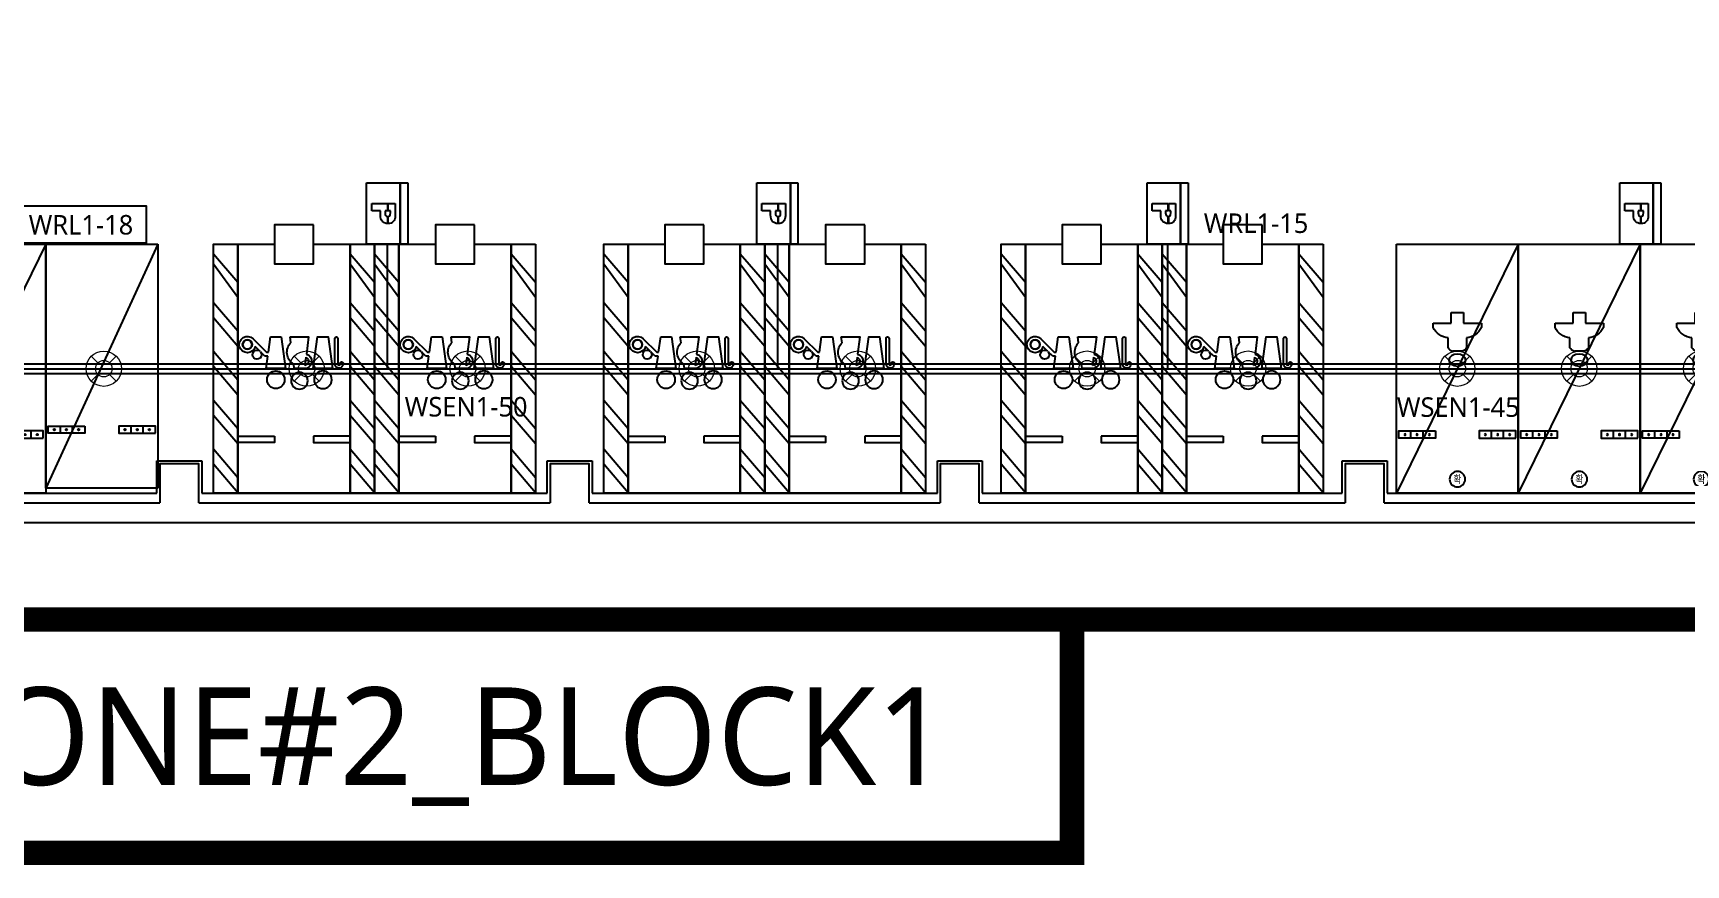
# Model space of a CAD drawing. Header units: millimetres. Extents: x -38475 to 94728, y -31127 to 90245.
# Drawn here: x 41875 to 75762, y -31127 to -14075 of the extents above; entities that cross this region are included whole.
import ezdxf
from ezdxf.enums import TextEntityAlignment as Align

# ---------------------------------------------------------------- set-up
doc = ezdxf.new("R2010")
doc.units = ezdxf.units.MM
doc.linetypes.add('AUDIT_D_080121100638-0', pattern=[0])
doc.linetypes.add('HIDDEN', pattern=[9.525, 6.35, -3.175])
for name, color, linetype in [('e-plan', 9, 'Continuous'), ('E-TEXT', 6, 'Continuous'), ('구역', 5, 'Continuous'), ('레이스웨이', 3, 'Continuous'), ('만공차등', 6, 'Continuous'), ('유도배선', 6, 'Continuous')]:
    doc.layers.add(name, color=color, linetype=linetype)
doc.layers.add('초음파센서', color=1, linetype='AUDIT_D_080121100638-0', lineweight=13)
doc.styles.add('1', font='malgun_0.ttf')
doc.styles.add('xr_plan$0$신화문자', font='malgun_0.ttf', dxfattribs={"width": 0.9})

# ---------------------------------------------------------------- blocks, each defined once
blk = doc.blocks.new('xr_plan$0$직각주차')
at = {"layer": 'e-plan'}
for p, q in [((2300, 5000), (0, 0)), ((0, 0), (0, 5000)), ((0, 5000), (2300, 5000)), ((2300, 5000), (2300, 0)), ((300, 1125), (300, 1275)), ((550, 1125), (550, 1275)), ((1750, 1125), (1750, 1275)), ((2000, 1125), (2000, 1275)), ((2300, 0), (0, 0))]:
    blk.add_line(p, q, dxfattribs=at)
for points in [[(800, 1275), (800, 1125), (50, 1125), (50, 1275)], [(2250, 1125), (2250, 1275), (1500, 1275), (1500, 1125)]]:
    blk.add_lwpolyline(points, close=True, dxfattribs=at)
for centre in [(175, 1200), (425, 1200), (675, 1200), (1625, 1200), (1875, 1200), (2125, 1200)]:
    blk.add_circle(centre, 15, dxfattribs=at)
blk = doc.blocks.new('xr_plan$0$확장형주차')
at = {"layer": 'e-plan', "linetype": 'Continuous'}
blk.add_line((2500, 5100), (0, 0), dxfattribs=at)
at = {"layer": 'e-plan'}
for p, q in [((0, 0), (0, 5100)), ((0, 5100), (2500, 5100)), ((2500, 5100), (2500, 0)), ((300, 1125), (300, 1275)), ((550, 1125), (550, 1275)), ((1950, 1125), (1950, 1275)), ((2200, 1125), (2200, 1275)), ((2500, 0), (0, 0))]:
    blk.add_line(p, q, dxfattribs=at)
for points in [[(800, 1275), (800, 1125), (50, 1125), (50, 1275)], [(2450, 1125), (2450, 1275), (1700, 1275), (1700, 1125)]]:
    blk.add_lwpolyline(points, close=True, dxfattribs=at)
for centre, radius in [((175, 1200), 15), ((425, 1200), 15), ((675, 1200), 15), ((1825, 1200), 15), ((2075, 1200), 15), ((2325, 1200), 15), ((1253, 285), 160)]:
    blk.add_circle(centre, radius, dxfattribs=at)
at = {"layer": 'e-plan', "style": 'xr_plan$0$신화문자', "width": 0.8}
blk.add_text('확', height=160, dxfattribs=at).set_placement((1253, 285), align=Align.MIDDLE_CENTER)
blk = doc.blocks.new('xr_plan$0$노유자주차-1')
at = {"layer": 'e-plan', "linetype": 'Continuous'}
for p, q in [((684, 2800), (100, 3300)), ((992, 2800), (308, 3300)), ((1684, 2800), (1100, 3300)), ((1992, 2800), (1408, 3300)), ((2684, 2800), (2100, 3300)), ((2992, 2800), (2408, 3300)), ((3684, 2800), (3100, 3300)), ((3992, 2800), (3408, 3300)), ((4684, 2800), (4100, 3300)), ((4992, 2800), (4408, 3300)), ((684, 0), (100, 500)), ((992, 0), (308, 500)), ((1684, 0), (1100, 500)), ((1992, 0), (1408, 500)), ((2684, 0), (2100, 500)), ((2992, 0), (2408, 500)), ((3684, 0), (3100, 500)), ((3992, 0), (3408, 500)), ((4684, 0), (4100, 500)), ((4992, 0), (4408, 500))]:
    blk.add_line(p, q, dxfattribs=at)
for points in [[(-100, 2800), (5000, 2800), (5000, 3300), (-100, 3300)], [(3835, 2050), (3965, 2050), (3965, 2800), (3835, 2800)], [(-500, 1250), (-500, 2050), (300, 2050), (300, 1250)], [(3835, 1250), (3965, 1250), (3965, 500), (3835, 500)], [(-100, 0), (5000, 0), (5000, 500), (-100, 500)]]:
    blk.add_lwpolyline(points, close=True, dxfattribs=at)
for points in [[(-100, 1250), (-100, 500), (5000, 500), (5000, 2800), (-100, 2800), (-100, 2050)], [(1837, 2490), (2109, 2212)], [(2090, 2350), (1997, 2445)], [(2109, 2175), (1800, 2132)], [(1800, 2132), (1800, 1913)], [(2193, 2245), (2105, 2335)], [(2109, 2212), (2109, 2175)], [(2193, 2187), (2193, 2245)], [(2449, 2222), (2193, 2187)], [(2449, 1823), (2449, 2222)], [(1800, 1913), (2449, 1823)], [(1800, 1730), (1800, 1350), (2150, 1397)], [(1918, 1714), (1800, 1730)], [(2217, 1406), (2382, 1427)], [(2449, 1436), (2449, 1644), (2355, 1656)], [(2193, 1222), (1800, 1167), (1800, 948), (2449, 858), (2449, 1257), (2193, 1222)]]:
    blk.add_lwpolyline(points, dxfattribs=at)
for points in [[(1997, 2445, 3.739536), (1837, 2490)], [(2105, 2335, 17.371912), (2090, 2350)]]:
    blk.add_lwpolyline(points, format="xyb", dxfattribs=at)
for points in [[(1956, 2510, 1), (1956, 2703, 1), (1956, 2510)], [(2676, 1842, 1), (2676, 2203, 1), (2676, 1842)], [(2676, 877, -1), (2676, 1238, -1), (2676, 877)], [(1821, 812, 0.6678), (1821, 750), (2356, 750, -0.962707), (2355, 704), (2329, 704, 0.714286), (2329, 643), (2355, 643, 0.962707), (2361, 812)]]:
    blk.add_lwpolyline(points, format="xyb", close=True, dxfattribs=at)
for centre, radius in [((1956, 2607), 96.3), ((2698, 1540), 171)]:
    blk.add_circle(centre, radius, dxfattribs=at)
for centre, radius, start, end in [((2114, 1513), 281, 30.7481, 134.215), ((2297, 1436), 152, 195.0369, 360), ((2297, 1436), 85.3, 201.0118, 354.0251)]:
    blk.add_arc(centre, radius, start, end, dxfattribs=at)
blk = doc.blocks.new('xr_plan$0$여성주차-2')
at = {"layer": 'e-plan', "linetype": 'Continuous'}
blk.add_line((2500, 0), (0, 5100), dxfattribs=at)
at = {"layer": 'e-plan'}
for p, q in [((0, 5100), (0, 0)), ((2500, 5100), (0, 5100)), ((2500, 0), (2500, 5100)), ((300, 3975), (300, 3825)), ((550, 3975), (550, 3825)), ((1950, 3975), (1950, 3825)), ((2200, 3975), (2200, 3825)), ((1060, 2120), (1060, 1916)), ((1342, 2194), (1158, 2194)), ((1440, 1916), (1440, 2120)), ((754, 1703), (754, 1619)), ((1746, 1619), (1746, 1703)), ((754, 1619), (1125, 1619)), ((1125, 1619), (1125, 1400)), ((1125, 1400), (1375, 1400)), ((1375, 1400), (1375, 1619)), ((1375, 1619), (1746, 1619)), ((0, 0), (2500, 0))]:
    blk.add_line(p, q, dxfattribs=at)
for points in [[(800, 3825), (800, 3975), (50, 3975), (50, 3825)], [(2450, 3975), (2450, 3825), (1700, 3825), (1700, 3975)]]:
    blk.add_lwpolyline(points, close=True, dxfattribs=at)
for centre, radius in [((1253, 4815), 160), ((175, 3900), 15), ((425, 3900), 15), ((675, 3900), 15), ((1825, 3900), 15), ((2075, 3900), 15), ((2325, 3900), 15)]:
    blk.add_circle(centre, radius, dxfattribs=at)
for centre, radius, start, end in [((1194, 2046), 153, 103.8552, 151.2189), ((1306, 2046), 153, 28.7811, 76.1448), ((1091, 1546), 372, 94.7213, 154.9439), ((1409, 1546), 372, 25.0561, 85.2787)]:
    blk.add_arc(centre, radius, start, end, dxfattribs=at)
blk.add_ellipse((1250, 2374), major_axis=(-173, 0), ratio=0.705472, start_param=1.570796326788607, end_param=7.853981633968193, dxfattribs=at)
at = {"layer": 'e-plan', "style": 'xr_plan$0$신화문자', "text_generation_flag": 4, "width": 0.8}
blk.add_text('확', height=160, dxfattribs=at).set_placement((1253, 4815), align=Align.MIDDLE_CENTER)
blk = doc.blocks.new('Xref-지하2층')
at = {"layer": 'e-plan', "linetype": 'Continuous'}
for p, q in [((47940, -11600), (47940, -10940)), ((47940, -10940), (48860, -10940)), ((48860, -10940), (48860, -11600)), ((55940, -11600), (55940, -10940)), ((55940, -10940), (56860, -10940)), ((56860, -10940), (56860, -11600)), ((63940, -11600), (63940, -10940)), ((63940, -10940), (64860, -10940)), ((64860, -10940), (64860, -11600)), ((72240, -11600), (72240, -10940)), ((72240, -10940), (73160, -10940)), ((73160, -10940), (73160, -11600)), ((40860, -11600), (47940, -11600)), ((48860, -11600), (55940, -11600)), ((56860, -11600), (63940, -11600)), ((64860, -11600), (72240, -11600)), ((73160, -11600), (83540, -11600))]:
    blk.add_line(p, q, dxfattribs=at)
at = {"layer": 'e-plan'}
for p, q in [((40800, -11800), (48000, -11800)), ((48800, -11800), (56000, -11800)), ((56800, -11800), (64000, -11800)), ((64800, -11800), (72300, -11800)), ((73100, -11800), (83600, -11800)), ((-10205, -12200), (91800, -12200))]:
    blk.add_line(p, q, dxfattribs=at)
for points in [[(48800, -11800), (48800, -11000), (48000, -11000), (48000, -11800)], [(56800, -11800), (56800, -11000), (56000, -11000), (56000, -11800)], [(64800, -11800), (64800, -11000), (64000, -11000), (64000, -11800)], [(73100, -11800), (73100, -11000), (72300, -11000), (72300, -11800)]]:
    blk.add_lwpolyline(points, dxfattribs=at)
at = {"layer": 'e-plan', "linetype": 'Continuous', "xscale": -1}
for name, p, rotation in [('xr_plan$0$노유자주차-1', (52400, -6600), 90), ('xr_plan$0$노유자주차-1', (55700, -6600), 90), ('xr_plan$0$노유자주차-1', (60400, -6600), 90), ('xr_plan$0$노유자주차-1', (63700, -6600), 90), ('xr_plan$0$노유자주차-1', (68550, -6600), 90), ('xr_plan$0$노유자주차-1', (71850, -6600), 90), ('xr_plan$0$여성주차-2', (73350, -6500), 180), ('xr_plan$0$여성주차-2', (75850, -6500), 180), ('xr_plan$0$여성주차-2', (78350, -6500), 180)]:
    blk.add_blockref(name, p, dxfattribs=dict(at, rotation=rotation))
at = {"layer": 'e-plan', "linetype": 'Continuous'}
for name, p in [('xr_plan$0$확장형주차', (43160, -11600)), ('xr_plan$0$직각주차', (45660, -11500))]:
    blk.add_blockref(name, p, dxfattribs=at)
blk = doc.blocks.new('A$C61602750')
at = {"layer": 'e-plan'}
blk.add_blockref('Xref-지하2층', (-3525, -11905), dxfattribs=at)
blk = doc.blocks.new('센서')
at = {"layer": '초음파센서'}
for p, q in [((-256, 256), (-120, 119)), ((119, 120), (256, 256)), ((-256, -256), (-119, -120)), ((120, -119), (256, -256))]:
    blk.add_line(p, q, dxfattribs=at)
for major_axis, start_param, end_param in [((0, 362), 2.801804347482335, 9.08498965466192), ((0, 169), 2.862310370331366, 9.145495677510953)]:
    blk.add_ellipse((0, 0), major_axis=major_axis, ratio=1, start_param=start_param, end_param=end_param, dxfattribs=at)
blk = doc.blocks.new('만공차등')
at = {"layer": '만공차등', "color": 2}
for p, q in [((256, 773), (1281, 773)), ((256, 86), (256, 773)), ((1281, 647), (256, 647)), ((256, 647), (1281, 647)), ((1281, 773), (1281, 86)), ((602, 442), (724, 442)), ((602, 436), (724, 436)), ((817, 442), (935, 442)), ((817, 436), (935, 436)), ((1281, 86), (256, 86))]:
    blk.add_line(p, q, dxfattribs=at)
for points in [[(602, 563), (602, 563), (804, 563), (804, 563)], [(602, 442), (602, 509), (602, 563), (602, 563)], [(804, 563), (848, 563), (881, 552), (902, 531)], [(602, 170), (602, 170), (602, 322), (602, 436)], [(758, 483), (758, 483), (724, 483), (724, 483)], [(724, 483), (724, 483), (724, 463), (724, 442)], [(724, 436), (724, 415), (724, 395), (724, 395)], [(724, 395), (724, 395), (754, 395), (754, 395)], [(790, 316), (790, 316), (724, 316), (724, 316)], [(724, 316), (724, 316), (724, 170), (724, 170)], [(754, 395), (777, 395), (793, 399), (803, 407)], [(805, 470), (797, 479), (781, 483), (758, 483)], [(900, 349), (876, 327), (839, 316), (790, 316)], [(803, 407), (812, 415), (817, 425), (817, 436)], [(817, 442), (816, 453), (812, 462), (805, 470)], [(935, 436), (934, 400), (922, 370), (900, 349)], [(724, 170), (724, 170), (602, 170), (602, 170)]]:
    blk.add_open_spline(points, degree=3, dxfattribs=at)
blk.add_open_spline([(902, 531), (924, 510), (935, 481), (935, 442), (935, 442), (935, 442), (935, 442)], degree=3, knots=[0.4989771, 0.4989771, 0.4989771, 0.4989771, 0.9979543, 0.9979543, 0.9979543, 1, 1, 1, 1], dxfattribs=at)

msp = doc.modelspace()

# ---------------------------------------------------------------- linework, layer by layer
at = {"layer": 'E-TEXT'}
msp.add_lwpolyline([(41485, -18372), (44203, -18372), (44203, -17622), (41485, -17622)], close=True, dxfattribs=at)
at = {"layer": '구역', "color": 7, "linetype": 'HIDDEN', "ltscale": 2, "const_width": 500}
msp.add_lwpolyline([(37001, -26096), (94478, -26096), (94478, 7766), (81998, 7766), (81998, 9681), (37001, 9681)], close=True, dxfattribs=at)
msp.add_lwpolyline([(63175, -26096), (63175, -30877), (37001, -30877), (37001, -26096)], dxfattribs=at)
at = {"layer": '레이스웨이'}
for points in [[(37375, -21055), (79175, -21055), (79175, 5795), (46625, 5795), (46625, -10805)], [(37375, -20855), (78975, -20855), (78975, 5595), (46825, 5595), (46825, -10805)]]:
    msp.add_lwpolyline(points, dxfattribs=at)
at = {"layer": '만공차등', "color": 4, "linetype": 'Continuous', "ltscale": 2}
for points in [[(49135, -18404), (49135, -20954)], [(57135, -18404), (57135, -20954)], [(65135, -18404), (65135, -20954)], [(74825, -18405), (74825, -20955)]]:
    msp.add_lwpolyline(points, dxfattribs=at)
at = {"layer": '유도배선'}
msp.add_lwpolyline([(37375, -20955), (79075, -20955), (79075, 5695), (46725, 5695), (46725, -10805)], dxfattribs=at)

# ---------------------------------------------------------------- block references
at = {"layer": 'e-plan'}
msp.add_blockref('A$C61602750', (0, 0), dxfattribs=at)
at = {"layer": '만공차등', "xscale": 1.226069819647817, "yscale": 1.226069819647817, "zscale": 1.226069819647817, "rotation": 270}
for p in [(48609, -16833), (56609, -16833), (64609, -16833), (74299, -16834)]:
    msp.add_blockref('만공차등', p, dxfattribs=at)
at = {"layer": '초음파센서'}
for p in [(43325, -20955), (47485, -20954), (50785, -20954), (55485, -20954), (58785, -20954), (63485, -20954), (66785, -20954), (71075, -20955), (73575, -20955), (76075, -20955)]:
    msp.add_blockref('센서', p, dxfattribs=at)

# ---------------------------------------------------------------- texts
at = {"layer": 'E-TEXT', "style": '1'}
for s, p in [('WRL1-18', (42857, -18005)), ('WRL1-15', (66949, -17973)), ('WSEN1-50', (50753, -21735)), ('WSEN1-45', (71095, -21742))]:
    msp.add_text(s, height=400, dxfattribs=at).set_placement(p, align=Align.MIDDLE_CENTER)
at = {"layer": '구역', "color": 7, "linetype": 'HIDDEN', "ltscale": 2, "style": '1'}
msp.add_text('ZONE#2_BLOCK1', height=2000, dxfattribs=at).set_placement((50088, -28487), align=Align.MIDDLE_CENTER)

doc.saveas('drawing.dxf')
